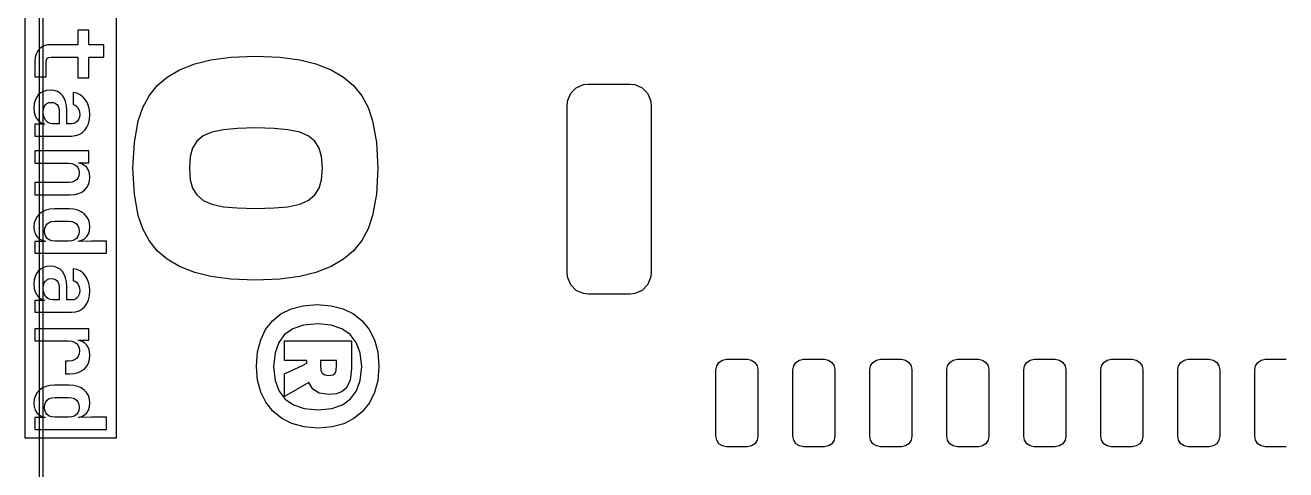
# Model space of a CAD drawing. Extents: x 76 to 193, y -170 to -23.
# Drawn here: x 134.9 to 152.91, y -95.02 to -88.66 of the extents above; entities that cross this region are included whole.
import ezdxf

# ---------------------------------------------------------------- set-up
doc = ezdxf.new("R2010")
doc.units = 0
doc.layers.add('BLACK', color=7, linetype='CONTINUOUS')

msp = doc.modelspace()

# ---------------------------------------------------------------- linework, layer by layer
at = {"layer": 'BLACK', "linetype": 'Continuous'}
for p, q in [((135.0995, -96.84057), (135.0995, -55.19057)), ((135.1495, -55.16557), (135.1495, -96.86557)), ((134.895517, -94.565847), (134.895517, -76.024927)), ((136.194784, -76.024927), (136.194784, -94.565847)), ((135.803987, -88.733991), (135.6459, -88.733991)), ((135.6459, -88.733991), (135.6459, -88.942452)), ((135.803987, -88.942452), (135.803987, -88.733991)), ((135.128601, -88.978163), (135.096049, -89.004673)), ((135.166853, -88.958862), (135.128601, -88.978163)), ((135.211924, -88.946742), (135.166853, -88.958862)), ((135.265309, -88.942452), (135.211924, -88.946742)), ((135.6459, -88.942452), (135.265309, -88.942452)), ((136.020813, -88.942452), (135.803987, -88.942452)), ((136.020813, -89.118734), (136.020813, -88.942452)), ((135.038782, -89.122528), (135.0345, -89.177475)), ((135.050837, -89.076397), (135.038782, -89.122528)), ((135.069947, -89.03751), (135.050837, -89.076397)), ((135.096049, -89.004673), (135.069947, -89.03751)), ((135.192586, -89.190114), (135.197516, -89.157783)), ((135.197516, -89.157783), (135.210655, -89.136689)), ((135.210655, -89.136689), (135.232131, -89.123656)), ((135.232131, -89.123656), (135.265309, -89.118734)), ((135.265309, -89.118734), (135.6459, -89.118734)), ((135.6459, -89.118734), (135.6459, -89.413902)), ((135.803987, -89.413902), (135.803987, -89.118734)), ((135.803987, -89.118734), (136.020813, -89.118734)), ((137.319772, -89.21447), (137.549756, -89.15799)), ((137.549756, -89.15799), (137.835028, -89.120612)), ((137.835028, -89.120612), (138.185521, -89.106972)), ((138.185521, -89.106972), (138.536071, -89.120647)), ((138.536071, -89.120647), (138.820315, -89.158055)), ((138.820315, -89.158055), (139.048492, -89.21447)), ((135.0345, -89.177475), (135.0345, -89.399919)), ((135.192586, -89.399919), (135.192586, -89.190114)), ((136.923656, -89.40571), (137.100566, -89.301011)), ((137.100566, -89.301011), (137.319772, -89.21447)), ((139.048492, -89.21447), (139.26606, -89.300792)), ((139.26606, -89.300792), (139.443042, -89.405461)), ((135.0345, -89.399919), (135.192586, -89.399919)), ((135.6459, -89.413902), (135.803987, -89.413902)), ((136.782712, -89.527558), (136.923656, -89.40571)), ((139.443042, -89.405461), (139.585338, -89.527558)), ((142.769959, -89.558071), (142.870815, -89.513539)), ((142.769959, -89.558071), (142.870815, -89.513539)), ((142.870815, -89.513539), (142.9395, -89.50557)), ((142.870815, -89.513539), (142.9395, -89.50557)), ((142.9395, -89.50557), (143.5395, -89.50557)), ((142.9395, -89.50557), (143.5395, -89.50557)), ((143.5395, -89.50557), (143.608185, -89.513539)), ((143.5395, -89.50557), (143.608185, -89.513539)), ((143.608185, -89.513539), (143.709041, -89.558071)), ((143.608185, -89.513539), (143.709041, -89.558071)), ((135.056451, -89.695738), (135.037102, -89.73804)), ((135.082737, -89.659915), (135.056451, -89.695738)), ((135.116039, -89.630418), (135.082737, -89.659915)), ((135.154696, -89.609218), (135.116039, -89.630418)), ((135.199765, -89.596041), (135.154696, -89.609218)), ((135.25273, -89.591405), (135.199765, -89.596041)), ((135.308235, -89.596571), (135.25273, -89.591405)), ((135.3548, -89.6112), (135.308235, -89.596571)), ((135.394193, -89.634728), (135.3548, -89.6112)), ((135.427608, -89.667609), (135.394193, -89.634728)), ((135.453185, -89.706908), (135.427608, -89.667609)), ((135.632663, -89.637469), (135.580138, -89.626393)), ((135.580138, -89.626393), (135.580138, -89.797058)), ((135.678374, -89.657327), (135.632663, -89.637469)), ((135.718446, -89.686), (135.678374, -89.657327)), ((135.753612, -89.724273), (135.718446, -89.686)), ((136.575921, -89.840189), (136.666529, -89.673216)), ((136.666529, -89.673216), (136.782712, -89.527558)), ((139.585338, -89.527558), (139.703174, -89.6734)), ((139.703174, -89.6734), (139.79467, -89.840376)), ((142.647469, -89.736885), (142.692001, -89.636029)), ((142.647469, -89.736885), (142.692001, -89.636029)), ((142.692001, -89.636029), (142.769959, -89.558071)), ((142.692001, -89.636029), (142.769959, -89.558071)), ((143.709041, -89.558071), (143.786999, -89.636029)), ((143.709041, -89.558071), (143.786999, -89.636029)), ((143.786999, -89.636029), (143.831531, -89.736885)), ((143.786999, -89.636029), (143.831531, -89.736885)), ((135.024864, -89.788073), (135.020517, -89.847433)), ((135.020517, -89.847433), (135.025095, -89.904769)), ((135.037102, -89.73804), (135.024864, -89.788073)), ((135.152041, -89.904769), (135.155918, -89.862942)), ((135.155918, -89.862942), (135.166636, -89.829747)), ((135.166636, -89.829747), (135.183488, -89.803347)), ((135.183488, -89.803347), (135.206715, -89.782968)), ((135.206715, -89.782968), (135.234885, -89.770627)), ((135.234885, -89.770627), (135.269522, -89.766283)), ((135.269522, -89.766283), (135.301729, -89.770058)), ((135.301729, -89.770058), (135.328355, -89.780803)), ((135.328355, -89.780803), (135.350672, -89.798462)), ((135.350672, -89.798462), (135.367423, -89.821594)), ((135.367423, -89.821594), (135.377776, -89.849595)), ((135.377776, -89.849595), (135.381446, -89.883825)), ((135.472389, -89.754436), (135.453185, -89.706908)), ((135.484728, -89.811815), (135.472389, -89.754436)), ((135.489158, -89.881016), (135.484728, -89.811815)), ((135.580138, -89.797058), (135.607038, -89.805161)), ((135.607038, -89.805161), (135.629607, -89.819853)), ((135.629607, -89.819853), (135.648648, -89.841815)), ((135.648648, -89.841815), (135.667182, -89.883089)), ((135.780919, -89.768231), (135.753612, -89.724273)), ((135.80097, -89.818494), (135.780919, -89.768231)), ((135.813549, -89.876159), (135.80097, -89.818494)), ((135.817969, -89.942565), (135.813549, -89.876159)), ((136.510656, -90.031706), (136.575921, -89.840189)), ((139.79467, -89.840376), (139.860172, -90.031706)), ((142.6395, -89.80557), (142.647469, -89.736885)), ((142.6395, -89.80557), (142.647469, -89.736885)), ((142.6395, -92.20557), (142.6395, -89.80557)), ((142.6395, -92.20557), (142.6395, -89.80557)), ((143.831531, -89.736885), (143.8395, -89.80557)), ((143.831531, -89.736885), (143.8395, -89.80557)), ((143.8395, -89.80557), (143.8395, -92.20557)), ((143.8395, -89.80557), (143.8395, -92.20557)), ((135.025095, -89.904769), (135.025342, -89.907862)), ((135.025342, -89.907862), (135.038904, -89.958321)), ((135.038904, -89.958321), (135.060389, -90.000634)), ((135.060389, -90.000634), (135.090573, -90.036386)), ((135.090573, -90.036386), (135.126343, -90.06098)), ((135.156578, -89.952926), (135.152041, -89.904769)), ((135.169345, -89.992701), (135.156578, -89.952926)), ((135.189777, -90.025791), (135.169345, -89.992701)), ((135.217693, -90.052006), (135.189777, -90.025791)), ((135.249849, -90.067399), (135.217693, -90.052006)), ((135.381446, -89.883825), (135.381446, -90.072686)), ((135.489158, -90.072686), (135.489158, -89.881016)), ((135.619184, -90.056193), (135.590589, -90.068366)), ((135.642359, -90.036294), (135.619184, -90.056193)), ((135.659276, -90.010328), (135.642359, -90.036294)), ((135.669997, -89.977806), (135.659276, -90.010328)), ((135.667182, -89.883089), (135.673866, -89.936948)), ((135.673866, -89.936948), (135.669997, -89.977806)), ((135.799132, -90.071747), (135.813038, -90.012485)), ((135.813038, -90.012485), (135.817969, -89.942565)), ((136.454752, -90.341226), (136.510656, -90.031706)), ((139.860172, -90.031706), (139.916234, -90.341235)), ((135.168833, -90.078242), (135.0345, -90.078242)), ((135.0345, -90.078242), (135.0345, -90.247564)), ((135.126343, -90.06098), (135.168833, -90.075494)), ((135.168833, -90.075494), (135.168833, -90.078242)), ((135.287718, -90.072686), (135.249849, -90.067399)), ((135.381446, -90.072686), (135.287718, -90.072686)), ((135.55492, -90.072686), (135.489158, -90.072686)), ((135.590589, -90.068366), (135.55492, -90.072686)), ((135.615109, -90.24207), (135.665531, -90.226366)), ((135.665531, -90.226366), (135.70923, -90.200874)), ((135.70923, -90.200874), (135.747322, -90.165009)), ((135.747322, -90.165009), (135.777143, -90.122118)), ((135.777143, -90.122118), (135.799132, -90.071747)), ((137.560529, -90.193574), (137.439664, -90.245205)), ((137.730527, -90.157155), (137.560529, -90.193574)), ((137.922912, -90.139527), (137.730527, -90.157155)), ((138.185093, -90.132792), (137.922912, -90.139527)), ((138.451701, -90.139531), (138.185093, -90.132792)), ((138.646926, -90.157155), (138.451701, -90.139531)), ((138.819154, -90.193669), (138.646926, -90.157155)), ((138.94014, -90.245205), (138.819154, -90.193669)), ((135.0345, -90.247564), (135.556324, -90.247564)), ((135.556324, -90.247564), (135.615109, -90.24207)), ((136.434916, -90.7049), (136.454752, -90.341226)), ((137.285791, -90.418953), (137.25395, -90.538061)), ((137.345606, -90.32124), (137.285791, -90.418953)), ((137.439664, -90.245205), (137.345606, -90.32124)), ((139.03472, -90.321155), (138.94014, -90.245205)), ((139.096363, -90.418953), (139.03472, -90.321155)), ((139.130089, -90.538231), (139.096363, -90.418953)), ((139.916234, -90.341235), (139.936254, -90.707251)), ((135.803987, -90.459994), (135.0345, -90.459994)), ((135.0345, -90.459994), (135.0345, -90.634872)), ((135.803987, -90.630658), (135.803987, -90.459994)), ((137.25395, -90.538061), (137.241766, -90.7049)), ((139.142953, -90.7049), (139.130089, -90.538231)), ((135.0345, -90.634872), (135.51578, -90.634872)), ((135.51578, -90.634872), (135.562888, -90.639479)), ((135.562888, -90.639479), (135.599377, -90.652123)), ((135.599377, -90.652123), (135.627643, -90.671936)), ((135.627643, -90.671936), (135.648932, -90.698996)), ((135.648932, -90.698996), (135.662129, -90.732627)), ((135.657075, -90.633467), (135.657075, -90.630658)), ((135.657075, -90.630658), (135.803987, -90.630658)), ((135.704845, -90.646827), (135.657075, -90.633467)), ((135.662129, -90.732627), (135.666844, -90.774762)), ((135.666844, -90.774762), (135.662337, -90.815153)), ((135.743717, -90.668708), (135.704845, -90.646827)), ((135.775288, -90.69923), (135.743717, -90.668708)), ((135.798351, -90.736812), (135.775288, -90.69923)), ((135.812814, -90.782304), (135.798351, -90.736812)), ((136.434788, -90.707251), (136.434916, -90.7049)), ((136.454869, -91.077311), (136.434788, -90.707251)), ((137.241766, -90.7049), (137.253956, -90.871713)), ((139.130083, -90.871543), (139.142953, -90.7049)), ((139.936254, -90.707251), (139.916117, -91.077302)), ((135.521337, -90.911904), (135.0345, -90.911904)), ((135.0345, -90.911904), (135.0345, -91.086782)), ((135.566545, -90.907317), (135.521337, -90.911904)), ((135.601688, -90.894689), (135.566545, -90.907317)), ((135.629048, -90.874779), (135.601688, -90.894689)), ((135.64964, -90.847924), (135.629048, -90.874779)), ((135.662337, -90.815153), (135.64964, -90.847924)), ((135.77516, -90.982522), (135.798525, -90.940968)), ((135.798525, -90.940968), (135.812933, -90.893191)), ((135.817969, -90.837715), (135.812814, -90.782304)), ((135.812933, -90.893191), (135.817969, -90.837715)), ((137.253956, -90.871713), (137.285791, -90.990634)), ((139.096363, -90.990634), (139.130083, -90.871543)), ((135.0345, -91.086782), (135.539533, -91.086782)), ((135.539533, -91.086782), (135.602929, -91.082084)), ((135.602929, -91.082084), (135.656857, -91.068799)), ((135.656857, -91.068799), (135.702922, -91.04769)), ((135.702922, -91.04769), (135.742376, -91.018882)), ((135.742376, -91.018882), (135.77516, -90.982522)), ((136.510656, -91.384934), (136.454869, -91.077311)), ((137.285791, -90.990634), (137.345517, -91.088823)), ((137.345517, -91.088823), (137.439664, -91.166733)), ((138.94014, -91.166733), (139.034811, -91.088909)), ((139.034811, -91.088909), (139.096363, -90.990634)), ((139.916117, -91.077302), (139.860172, -91.384934)), ((135.189268, -91.308079), (135.140736, -91.32983)), ((135.246526, -91.294325), (135.189268, -91.308079)), ((135.31428, -91.289442), (135.246526, -91.294325)), ((135.522741, -91.289442), (135.31428, -91.289442)), ((135.59051, -91.294316), (135.522741, -91.289442)), ((135.647914, -91.308058), (135.59051, -91.294316)), ((135.696693, -91.329809), (135.647914, -91.308058)), ((137.439664, -91.166733), (137.560746, -91.220246)), ((137.560746, -91.220246), (137.730527, -91.257134)), ((137.730527, -91.257134), (137.922909, -91.274916)), ((137.922909, -91.274916), (138.185093, -91.28171)), ((138.185093, -91.28171), (138.451704, -91.274912)), ((138.451704, -91.274912), (138.646926, -91.257134)), ((138.646926, -91.257134), (138.818936, -91.220149)), ((138.818936, -91.220149), (138.94014, -91.166733)), ((135.025756, -91.48872), (135.020517, -91.54547)), ((135.040768, -91.439709), (135.025756, -91.48872)), ((135.065177, -91.396933), (135.040768, -91.439709)), ((135.099529, -91.359357), (135.065177, -91.396933)), ((135.140736, -91.32983), (135.099529, -91.359357)), ((135.210721, -91.502056), (135.239078, -91.481857)), ((135.239078, -91.481857), (135.275611, -91.468999)), ((135.275611, -91.468999), (135.322706, -91.46432)), ((135.322706, -91.46432), (135.51578, -91.46432)), ((135.51578, -91.46432), (135.562833, -91.469)), ((135.562833, -91.469), (135.599324, -91.481856)), ((135.599324, -91.481856), (135.627643, -91.502056)), ((135.738224, -91.359357), (135.696693, -91.329809)), ((135.772928, -91.396979), (135.738224, -91.359357)), ((135.797558, -91.439771), (135.772928, -91.396979)), ((135.812691, -91.488766), (135.797558, -91.439771)), ((135.817969, -91.54547), (135.812691, -91.488766)), ((136.575823, -91.574906), (136.510656, -91.384934)), ((139.860172, -91.384934), (139.794769, -91.574721)), ((135.020517, -91.54547), (135.025579, -91.600941)), ((135.025579, -91.600941), (135.027469, -91.607019)), ((135.027469, -91.607019), (135.039798, -91.646679)), ((135.039798, -91.646679), (135.062465, -91.684627)), ((135.171581, -91.607019), (135.17631, -91.563875)), ((135.176401, -91.650088), (135.171581, -91.607019)), ((135.17631, -91.563875), (135.189511, -91.529552)), ((135.189842, -91.684142), (135.176401, -91.650088)), ((135.189511, -91.529552), (135.210721, -91.502056)), ((135.627643, -91.502056), (135.648889, -91.529557)), ((135.662024, -91.650088), (135.648583, -91.684142)), ((135.648889, -91.529557), (135.662109, -91.56388)), ((135.666844, -91.607019), (135.662024, -91.650088)), ((135.662109, -91.56388), (135.666844, -91.607019)), ((135.775288, -91.683956), (135.798351, -91.646373)), ((135.798351, -91.646373), (135.812814, -91.600882)), ((135.812814, -91.600882), (135.817969, -91.54547)), ((136.666403, -91.741139), (136.575823, -91.574906)), ((139.794769, -91.574721), (139.703302, -91.740955)), ((135.181412, -91.752527), (135.0345, -91.752527)), ((135.0345, -91.752527), (135.0345, -91.923192)), ((135.062465, -91.684627), (135.093759, -91.715382)), ((135.093759, -91.715382), (135.132804, -91.737049)), ((135.132804, -91.737049), (135.181412, -91.749718)), ((135.181412, -91.749718), (135.181412, -91.752527)), ((135.211453, -91.71125), (135.189842, -91.684142)), ((135.240143, -91.731147), (135.211453, -91.71125)), ((135.276503, -91.743753), (135.240143, -91.731147)), ((135.322706, -91.748314), (135.276503, -91.743753)), ((135.51578, -91.748314), (135.322706, -91.748314)), ((135.561942, -91.743754), (135.51578, -91.748314)), ((135.598284, -91.73115), (135.561942, -91.743754)), ((135.626972, -91.71125), (135.598284, -91.73115)), ((135.648583, -91.684142), (135.626972, -91.71125)), ((135.657075, -91.749718), (135.70484, -91.736388)), ((135.840318, -91.748314), (135.657075, -91.753931)), ((135.657075, -91.753931), (135.657075, -91.749718)), ((135.70484, -91.736388), (135.743712, -91.714508)), ((135.743712, -91.714508), (135.775288, -91.683956)), ((136.055801, -91.748314), (135.840318, -91.748314)), ((136.055801, -91.923192), (136.055801, -91.748314)), ((136.782712, -91.886731), (136.666403, -91.741139)), ((139.703302, -91.740955), (139.585338, -91.886731)), ((135.0345, -91.923192), (136.055801, -91.923192)), ((136.923678, -92.008688), (136.782712, -91.886731)), ((137.100589, -92.113386), (136.923678, -92.008688)), ((139.44302, -92.008937), (139.266038, -92.113605)), ((139.585338, -91.886731), (139.44302, -92.008937)), ((135.056451, -92.213393), (135.037102, -92.255695)), ((135.082737, -92.177571), (135.056451, -92.213393)), ((135.116039, -92.148073), (135.082737, -92.177571)), ((135.154696, -92.126874), (135.116039, -92.148073)), ((135.199765, -92.113697), (135.154696, -92.126874)), ((135.25273, -92.10906), (135.199765, -92.113697)), ((135.308235, -92.114227), (135.25273, -92.10906)), ((135.3548, -92.128855), (135.308235, -92.114227)), ((135.394193, -92.152384), (135.3548, -92.128855)), ((135.427608, -92.185264), (135.394193, -92.152384)), ((135.453185, -92.224563), (135.427608, -92.185264)), ((135.632663, -92.155124), (135.580138, -92.144048)), ((135.580138, -92.144048), (135.580138, -92.314713)), ((135.678374, -92.174982), (135.632663, -92.155124)), ((135.718446, -92.203655), (135.678374, -92.174982)), ((135.753612, -92.241929), (135.718446, -92.203655)), ((137.319772, -92.199819), (137.100589, -92.113386)), ((137.549765, -92.256413), (137.319772, -92.199819)), ((139.048492, -92.199819), (138.820305, -92.256348)), ((139.266038, -92.113605), (139.048492, -92.199819)), ((142.647469, -92.274255), (142.6395, -92.20557)), ((142.647469, -92.274255), (142.6395, -92.20557)), ((143.8395, -92.20557), (143.831531, -92.274255)), ((143.8395, -92.20557), (143.831531, -92.274255)), ((135.024864, -92.305728), (135.020517, -92.365088)), ((135.020517, -92.365088), (135.025095, -92.422424)), ((135.037102, -92.255695), (135.024864, -92.305728)), ((135.152041, -92.422424), (135.155918, -92.380597)), ((135.155918, -92.380597), (135.166636, -92.347403)), ((135.166636, -92.347403), (135.183488, -92.321002)), ((135.183488, -92.321002), (135.206715, -92.300624)), ((135.206715, -92.300624), (135.234885, -92.288282)), ((135.234885, -92.288282), (135.269522, -92.283938)), ((135.269522, -92.283938), (135.301729, -92.287713)), ((135.301729, -92.287713), (135.328355, -92.298458)), ((135.328355, -92.298458), (135.350672, -92.316117)), ((135.350672, -92.316117), (135.367423, -92.339249)), ((135.367423, -92.339249), (135.377776, -92.36725)), ((135.377776, -92.36725), (135.381446, -92.40148)), ((135.472389, -92.272091), (135.453185, -92.224563)), ((135.484728, -92.329471), (135.472389, -92.272091)), ((135.489158, -92.398671), (135.484728, -92.329471)), ((135.489158, -92.590341), (135.489158, -92.398671)), ((135.580138, -92.314713), (135.607038, -92.322816)), ((135.607038, -92.322816), (135.629607, -92.337509)), ((135.629607, -92.337509), (135.648648, -92.35947)), ((135.648648, -92.35947), (135.667182, -92.400745)), ((135.667182, -92.400745), (135.673866, -92.454603)), ((135.780919, -92.285886), (135.753612, -92.241929)), ((135.80097, -92.336149), (135.780919, -92.285886)), ((135.813549, -92.393815), (135.80097, -92.336149)), ((135.817969, -92.460221), (135.813549, -92.393815)), ((137.835037, -92.293864), (137.549765, -92.256413)), ((138.185521, -92.30753), (137.835037, -92.293864)), ((138.536062, -92.293829), (138.185521, -92.30753)), ((138.820305, -92.256348), (138.536062, -92.293829)), ((142.692001, -92.375111), (142.647469, -92.274255)), ((142.692001, -92.375111), (142.647469, -92.274255)), ((142.769959, -92.453069), (142.692001, -92.375111)), ((142.769959, -92.453069), (142.692001, -92.375111)), ((143.786999, -92.375111), (143.709041, -92.453069)), ((143.786999, -92.375111), (143.709041, -92.453069)), ((143.831531, -92.274255), (143.786999, -92.375111)), ((143.831531, -92.274255), (143.786999, -92.375111)), ((135.025095, -92.422424), (135.025342, -92.425517)), ((135.025342, -92.425517), (135.038904, -92.475976)), ((135.038904, -92.475976), (135.060389, -92.518289)), ((135.060389, -92.518289), (135.090573, -92.554041)), ((135.090573, -92.554041), (135.126343, -92.578635)), ((135.126343, -92.578635), (135.168833, -92.59315)), ((135.156578, -92.470581), (135.152041, -92.422424)), ((135.169345, -92.510356), (135.156578, -92.470581)), ((135.189777, -92.543446), (135.169345, -92.510356)), ((135.217693, -92.569661), (135.189777, -92.543446)), ((135.249849, -92.585054), (135.217693, -92.569661)), ((135.381446, -92.40148), (135.381446, -92.590341)), ((135.619184, -92.573848), (135.590589, -92.586021)), ((135.642359, -92.553949), (135.619184, -92.573848)), ((135.659276, -92.527983), (135.642359, -92.553949)), ((135.669997, -92.495461), (135.659276, -92.527983)), ((135.673866, -92.454603), (135.669997, -92.495461)), ((135.799132, -92.589402), (135.813038, -92.530141)), ((135.813038, -92.530141), (135.817969, -92.460221)), ((142.870815, -92.497601), (142.769959, -92.453069)), ((142.870815, -92.497601), (142.769959, -92.453069)), ((142.9395, -92.50557), (142.870815, -92.497601)), ((142.9395, -92.50557), (142.870815, -92.497601)), ((143.5395, -92.50557), (142.9395, -92.50557)), ((143.5395, -92.50557), (142.9395, -92.50557)), ((143.608185, -92.497601), (143.5395, -92.50557)), ((143.608185, -92.497601), (143.5395, -92.50557)), ((143.709041, -92.453069), (143.608185, -92.497601)), ((143.709041, -92.453069), (143.608185, -92.497601)), ((135.168833, -92.595897), (135.0345, -92.595897)), ((135.0345, -92.595897), (135.0345, -92.765219)), ((135.168833, -92.59315), (135.168833, -92.595897)), ((135.287718, -92.590341), (135.249849, -92.585054)), ((135.381446, -92.590341), (135.287718, -92.590341)), ((135.55492, -92.590341), (135.489158, -92.590341)), ((135.590589, -92.586021), (135.55492, -92.590341)), ((135.556324, -92.765219), (135.615109, -92.759725)), ((135.615109, -92.759725), (135.665531, -92.744022)), ((135.665531, -92.744022), (135.70923, -92.71853)), ((135.70923, -92.71853), (135.747322, -92.682665)), ((135.747322, -92.682665), (135.777143, -92.639773)), ((135.777143, -92.639773), (135.799132, -92.589402)), ((138.549617, -92.79054), (138.693314, -92.718129)), ((138.693314, -92.718129), (138.863832, -92.672508)), ((138.863832, -92.672508), (139.067085, -92.656309)), ((139.067085, -92.656309), (139.267575, -92.672291)), ((139.267575, -92.672291), (139.43841, -92.717604)), ((139.43841, -92.717604), (139.58483, -92.790016)), ((135.0345, -92.765219), (135.556324, -92.765219)), ((138.331144, -93.012742), (138.428298, -92.889683)), ((138.428298, -92.889683), (138.549617, -92.79054)), ((139.07948, -92.929861), (138.872491, -92.949564)), ((139.268833, -92.948785), (139.07948, -92.929861)), ((139.58483, -92.790016), (139.710787, -92.889683)), ((139.710787, -92.889683), (139.81242, -93.013351)), ((135.803987, -93.001463), (135.0345, -93.001463)), ((135.0345, -93.001463), (135.0345, -93.176341)), ((135.803987, -93.16651), (135.803987, -93.001463)), ((138.260006, -93.15832), (138.331144, -93.012742)), ((138.602155, -93.084805), (138.518723, -93.196802)), ((138.717484, -93.002789), (138.602155, -93.084805)), ((138.872491, -92.949564), (138.717484, -93.002789)), ((139.418749, -93.001246), (139.268833, -92.948785)), ((139.537893, -93.084375), (139.418749, -93.001246)), ((139.626667, -93.197876), (139.537893, -93.084375)), ((139.81242, -93.013351), (139.886612, -93.159829)), ((135.0345, -93.176341), (135.51578, -93.176341)), ((135.51578, -93.176341), (135.56381, -93.181017)), ((135.56381, -93.181017), (135.601247, -93.193881)), ((135.601247, -93.193881), (135.630452, -93.214076)), ((135.630452, -93.214076), (135.652522, -93.241686)), ((135.652522, -93.241686), (135.66618, -93.276011)), ((135.657075, -93.167914), (135.657075, -93.16651)), ((135.657075, -93.16651), (135.803987, -93.16651)), ((135.707686, -93.184541), (135.657075, -93.167914)), ((135.66618, -93.276011), (135.671057, -93.319039)), ((135.746986, -93.207969), (135.707686, -93.184541)), ((135.777032, -93.237998), (135.746986, -93.207969)), ((135.798979, -93.27537), (135.777032, -93.237998)), ((135.81294, -93.321676), (135.798979, -93.27537)), ((138.215132, -93.330855), (138.260006, -93.15832)), ((138.518723, -93.196802), (138.465119, -93.345651)), ((138.601405, -93.456021), (138.601405, -93.176058)), ((138.601405, -93.176058), (139.557555, -93.176058)), ((139.557555, -93.176058), (139.557555, -93.568862)), ((139.683106, -93.347007), (139.626667, -93.197876)), ((139.886612, -93.159829), (139.933341, -93.333652)), ((135.51578, -93.463143), (135.472366, -93.463143)), ((135.472366, -93.463143), (135.472366, -93.646386)), ((135.563751, -93.458388), (135.51578, -93.463143)), ((135.601189, -93.445292), (135.563751, -93.458388)), ((135.630452, -93.424675), (135.601189, -93.445292)), ((135.652546, -93.396657), (135.630452, -93.424675)), ((135.666196, -93.362086), (135.652546, -93.396657)), ((135.671057, -93.319039), (135.666196, -93.362086)), ((135.797849, -93.492575), (135.812723, -93.440558)), ((135.812723, -93.440558), (135.817969, -93.379184)), ((135.817969, -93.379184), (135.81294, -93.321676)), ((138.199198, -93.536164), (138.215132, -93.330855)), ((138.465119, -93.345651), (138.445395, -93.542789)), ((138.918555, -93.456021), (138.601405, -93.456021)), ((138.918555, -93.495344), (138.918555, -93.456021)), ((139.342774, -93.456021), (139.113674, -93.456021)), ((139.113674, -93.456021), (139.113674, -93.519921)), ((139.342774, -93.519921), (139.342774, -93.456021)), ((139.703734, -93.542789), (139.683106, -93.347007)), ((139.933341, -93.333652), (139.949931, -93.540865)), ((144.775938, -93.530367), (144.808454, -93.481704)), ((144.775938, -93.530367), (144.808454, -93.481704)), ((144.808454, -93.481704), (144.857117, -93.449188)), ((144.808454, -93.481704), (144.857117, -93.449188)), ((144.857117, -93.449188), (144.91452, -93.43777)), ((144.857117, -93.449188), (144.91452, -93.43777)), ((144.91452, -93.43777), (145.21452, -93.43777)), ((144.91452, -93.43777), (145.21452, -93.43777)), ((145.21452, -93.43777), (145.271923, -93.449188)), ((145.21452, -93.43777), (145.271923, -93.449188)), ((145.271923, -93.449188), (145.320586, -93.481704)), ((145.271923, -93.449188), (145.320586, -93.481704)), ((145.320586, -93.481704), (145.353102, -93.530367)), ((145.320586, -93.481704), (145.353102, -93.530367)), ((145.875928, -93.530367), (145.908444, -93.481704)), ((145.875928, -93.530367), (145.908444, -93.481704)), ((145.908444, -93.481704), (145.957107, -93.449188)), ((145.908444, -93.481704), (145.957107, -93.449188)), ((145.957107, -93.449188), (146.01451, -93.43777)), ((145.957107, -93.449188), (146.01451, -93.43777)), ((146.01451, -93.43777), (146.31451, -93.43777)), ((146.01451, -93.43777), (146.31451, -93.43777)), ((146.31451, -93.43777), (146.371913, -93.449188)), ((146.31451, -93.43777), (146.371913, -93.449188)), ((146.371913, -93.449188), (146.420576, -93.481704)), ((146.371913, -93.449188), (146.420576, -93.481704)), ((146.420576, -93.481704), (146.453092, -93.530367)), ((146.420576, -93.481704), (146.453092, -93.530367)), ((146.975928, -93.530367), (147.008444, -93.481704)), ((146.975928, -93.530367), (147.008444, -93.481704)), ((147.008444, -93.481704), (147.057107, -93.449188)), ((147.008444, -93.481704), (147.057107, -93.449188)), ((147.057107, -93.449188), (147.11451, -93.43777)), ((147.057107, -93.449188), (147.11451, -93.43777)), ((147.11451, -93.43777), (147.41451, -93.43777)), ((147.11451, -93.43777), (147.41451, -93.43777)), ((147.41451, -93.43777), (147.471913, -93.449188)), ((147.41451, -93.43777), (147.471913, -93.449188)), ((147.471913, -93.449188), (147.520576, -93.481704)), ((147.471913, -93.449188), (147.520576, -93.481704)), ((147.520576, -93.481704), (147.553092, -93.530367)), ((147.520576, -93.481704), (147.553092, -93.530367)), ((148.075928, -93.530367), (148.108444, -93.481704)), ((148.075928, -93.530367), (148.108444, -93.481704)), ((148.108444, -93.481704), (148.157107, -93.449188)), ((148.108444, -93.481704), (148.157107, -93.449188)), ((148.157107, -93.449188), (148.21451, -93.43777)), ((148.157107, -93.449188), (148.21451, -93.43777)), ((148.21451, -93.43777), (148.51451, -93.43777)), ((148.21451, -93.43777), (148.51451, -93.43777)), ((148.51451, -93.43777), (148.571913, -93.449188)), ((148.51451, -93.43777), (148.571913, -93.449188)), ((148.571913, -93.449188), (148.620576, -93.481704)), ((148.571913, -93.449188), (148.620576, -93.481704)), ((148.620576, -93.481704), (148.653092, -93.530367)), ((148.620576, -93.481704), (148.653092, -93.530367)), ((149.175928, -93.530367), (149.208444, -93.481704)), ((149.175928, -93.530367), (149.208444, -93.481704)), ((149.208444, -93.481704), (149.257107, -93.449188)), ((149.208444, -93.481704), (149.257107, -93.449188)), ((149.257107, -93.449188), (149.31451, -93.43777)), ((149.257107, -93.449188), (149.31451, -93.43777)), ((149.31451, -93.43777), (149.61451, -93.43777)), ((149.31451, -93.43777), (149.61451, -93.43777)), ((149.61451, -93.43777), (149.671913, -93.449188)), ((149.61451, -93.43777), (149.671913, -93.449188)), ((149.671913, -93.449188), (149.720576, -93.481704)), ((149.671913, -93.449188), (149.720576, -93.481704)), ((149.720576, -93.481704), (149.753092, -93.530367)), ((149.720576, -93.481704), (149.753092, -93.530367)), ((150.275928, -93.530367), (150.308444, -93.481704)), ((150.275928, -93.530367), (150.308444, -93.481704)), ((150.308444, -93.481704), (150.357107, -93.449188)), ((150.308444, -93.481704), (150.357107, -93.449188)), ((150.357107, -93.449188), (150.41451, -93.43777)), ((150.357107, -93.449188), (150.41451, -93.43777)), ((150.41451, -93.43777), (150.71451, -93.43777)), ((150.41451, -93.43777), (150.71451, -93.43777)), ((150.71451, -93.43777), (150.771913, -93.449188)), ((150.71451, -93.43777), (150.771913, -93.449188)), ((150.771913, -93.449188), (150.820576, -93.481704)), ((150.771913, -93.449188), (150.820576, -93.481704)), ((150.820576, -93.481704), (150.853092, -93.530367)), ((150.820576, -93.481704), (150.853092, -93.530367)), ((151.375918, -93.530367), (151.408434, -93.481704)), ((151.375918, -93.530367), (151.408434, -93.481704)), ((151.408434, -93.481704), (151.457097, -93.449188)), ((151.408434, -93.481704), (151.457097, -93.449188)), ((151.457097, -93.449188), (151.5145, -93.43777)), ((151.457097, -93.449188), (151.5145, -93.43777)), ((151.5145, -93.43777), (151.8145, -93.43777)), ((151.5145, -93.43777), (151.8145, -93.43777)), ((151.8145, -93.43777), (151.871903, -93.449188)), ((151.8145, -93.43777), (151.871903, -93.449188)), ((151.871903, -93.449188), (151.920566, -93.481704)), ((151.871903, -93.449188), (151.920566, -93.481704)), ((151.920566, -93.481704), (151.953082, -93.530367)), ((151.920566, -93.481704), (151.953082, -93.530367)), ((152.475918, -93.530367), (152.508434, -93.481704)), ((152.475918, -93.530367), (152.508434, -93.481704)), ((152.508434, -93.481704), (152.557097, -93.449188)), ((152.508434, -93.481704), (152.557097, -93.449188)), ((152.557097, -93.449188), (152.6145, -93.43777)), ((152.557097, -93.449188), (152.6145, -93.43777)), ((152.6145, -93.43777), (152.9145, -93.43777)), ((152.6145, -93.43777), (152.9145, -93.43777)), ((135.472366, -93.646386), (135.528359, -93.646386)), ((135.528359, -93.646386), (135.596075, -93.641384)), ((135.596075, -93.641384), (135.652892, -93.627326)), ((135.652892, -93.627326), (135.700699, -93.605133)), ((135.700699, -93.605133), (135.740972, -93.575006)), ((135.740972, -93.575006), (135.774007, -93.536972)), ((135.774007, -93.536972), (135.797849, -93.492575)), ((138.199733, -93.542789), (138.199198, -93.536164)), ((138.215295, -93.735384), (138.199733, -93.542789)), ((138.445395, -93.542789), (138.466153, -93.74221)), ((138.601405, -93.647508), (138.86733, -93.519921)), ((138.601405, -93.971923), (138.601405, -93.647508)), ((138.86733, -93.519921), (138.918555, -93.495344)), ((139.113674, -93.519921), (139.121666, -93.595687)), ((139.121666, -93.595687), (139.140388, -93.635112)), ((139.140388, -93.635112), (139.174523, -93.658058)), ((139.174523, -93.658058), (139.23549, -93.667169)), ((139.23549, -93.667169), (139.295257, -93.657748)), ((139.295257, -93.657748), (139.323326, -93.635112)), ((139.323326, -93.635112), (139.336817, -93.596401)), ((139.336817, -93.596401), (139.342774, -93.519921)), ((139.557555, -93.568862), (139.536379, -93.74003)), ((139.683917, -93.739527), (139.703734, -93.542789)), ((139.949931, -93.540865), (139.933807, -93.743106)), ((144.76452, -93.58777), (144.775938, -93.530367)), ((144.76452, -93.58777), (144.775938, -93.530367)), ((144.76452, -94.53777), (144.76452, -93.58777)), ((144.76452, -94.53777), (144.76452, -93.58777)), ((145.353102, -93.530367), (145.36452, -93.58777)), ((145.353102, -93.530367), (145.36452, -93.58777)), ((145.36452, -93.58777), (145.36452, -94.53777)), ((145.36452, -93.58777), (145.36452, -94.53777)), ((145.86451, -93.58777), (145.875928, -93.530367)), ((145.86451, -93.58777), (145.875928, -93.530367)), ((145.86451, -94.53777), (145.86451, -93.58777)), ((145.86451, -94.53777), (145.86451, -93.58777)), ((146.453092, -93.530367), (146.46451, -93.58777)), ((146.453092, -93.530367), (146.46451, -93.58777)), ((146.46451, -93.58777), (146.46451, -94.53777)), ((146.46451, -93.58777), (146.46451, -94.53777)), ((146.96451, -93.58777), (146.975928, -93.530367)), ((146.96451, -93.58777), (146.975928, -93.530367)), ((146.96451, -94.53777), (146.96451, -93.58777)), ((146.96451, -94.53777), (146.96451, -93.58777)), ((147.553092, -93.530367), (147.56451, -93.58777)), ((147.553092, -93.530367), (147.56451, -93.58777)), ((147.56451, -93.58777), (147.56451, -94.53777)), ((147.56451, -93.58777), (147.56451, -94.53777)), ((148.06451, -93.58777), (148.075928, -93.530367)), ((148.06451, -93.58777), (148.075928, -93.530367)), ((148.06451, -94.53777), (148.06451, -93.58777)), ((148.06451, -94.53777), (148.06451, -93.58777)), ((148.653092, -93.530367), (148.66451, -93.58777)), ((148.653092, -93.530367), (148.66451, -93.58777)), ((148.66451, -93.58777), (148.66451, -94.53777)), ((148.66451, -93.58777), (148.66451, -94.53777)), ((149.16451, -93.58777), (149.175928, -93.530367)), ((149.16451, -93.58777), (149.175928, -93.530367)), ((149.16451, -94.53777), (149.16451, -93.58777)), ((149.16451, -94.53777), (149.16451, -93.58777)), ((149.753092, -93.530367), (149.76451, -93.58777)), ((149.753092, -93.530367), (149.76451, -93.58777)), ((149.76451, -93.58777), (149.76451, -94.53777)), ((149.76451, -93.58777), (149.76451, -94.53777)), ((150.26451, -93.58777), (150.275928, -93.530367)), ((150.26451, -93.58777), (150.275928, -93.530367)), ((150.26451, -94.53777), (150.26451, -93.58777)), ((150.26451, -94.53777), (150.26451, -93.58777)), ((150.853092, -93.530367), (150.86451, -93.58777)), ((150.853092, -93.530367), (150.86451, -93.58777)), ((150.86451, -93.58777), (150.86451, -94.53777)), ((150.86451, -93.58777), (150.86451, -94.53777)), ((151.3645, -93.58777), (151.375918, -93.530367)), ((151.3645, -93.58777), (151.375918, -93.530367)), ((151.3645, -94.53777), (151.3645, -93.58777)), ((151.3645, -94.53777), (151.3645, -93.58777)), ((151.953082, -93.530367), (151.9645, -93.58777)), ((151.953082, -93.530367), (151.9645, -93.58777)), ((151.9645, -93.58777), (151.9645, -94.53777)), ((151.9645, -93.58777), (151.9645, -94.53777)), ((152.4645, -93.58777), (152.475918, -93.530367)), ((152.4645, -93.58777), (152.475918, -93.530367)), ((152.4645, -94.53777), (152.4645, -93.58777)), ((152.4645, -94.53777), (152.4645, -93.58777)), ((135.189268, -93.825734), (135.140736, -93.847485)), ((135.246526, -93.81198), (135.189268, -93.825734)), ((135.31428, -93.807098), (135.246526, -93.81198)), ((135.522741, -93.807098), (135.31428, -93.807098)), ((135.59051, -93.811971), (135.522741, -93.807098)), ((135.647914, -93.825713), (135.59051, -93.811971)), ((135.696693, -93.847464), (135.647914, -93.825713)), ((138.261039, -93.905893), (138.215295, -93.735384)), ((138.466153, -93.74221), (138.522708, -93.892845)), ((138.947833, -93.770179), (138.601405, -93.971923)), ((139.006171, -93.863798), (138.947833, -93.770179)), ((139.536379, -93.74003), (139.481901, -93.848611)), ((139.629799, -93.889637), (139.683917, -93.739527)), ((139.933807, -93.743106), (139.888208, -93.91439)), ((135.025756, -94.006375), (135.020517, -94.063125)), ((135.040768, -93.957364), (135.025756, -94.006375)), ((135.065177, -93.914589), (135.040768, -93.957364)), ((135.099529, -93.877012), (135.065177, -93.914589)), ((135.140736, -93.847485), (135.099529, -93.877012)), ((135.189511, -94.047207), (135.210721, -94.019711)), ((135.210721, -94.019711), (135.239078, -93.999512)), ((135.239078, -93.999512), (135.275611, -93.986655)), ((135.275611, -93.986655), (135.322706, -93.981976)), ((135.322706, -93.981976), (135.51578, -93.981976)), ((135.51578, -93.981976), (135.562833, -93.986655)), ((135.562833, -93.986655), (135.599324, -93.999512)), ((135.599324, -93.999512), (135.627643, -94.019711)), ((135.627643, -94.019711), (135.648889, -94.047212)), ((135.738224, -93.877012), (135.696693, -93.847464)), ((135.772928, -93.914634), (135.738224, -93.877012)), ((135.797558, -93.957427), (135.772928, -93.914634)), ((135.812691, -94.006421), (135.797558, -93.957427)), ((135.817969, -94.063125), (135.812691, -94.006421)), ((138.334352, -94.052782), (138.261039, -93.905893)), ((138.522708, -93.892845), (138.611236, -94.006331)), ((138.611236, -94.006331), (138.730694, -94.089064)), ((139.097898, -93.920797), (139.006171, -93.863798)), ((139.235704, -93.942004), (139.097898, -93.920797)), ((139.345313, -93.930117), (139.235704, -93.942004)), ((139.424814, -93.898187), (139.345313, -93.930117)), ((139.481901, -93.848611), (139.424814, -93.898187)), ((139.429987, -94.087567), (139.54516, -94.00398)), ((139.54516, -94.00398), (139.629799, -93.889637)), ((139.888208, -93.91439), (139.815531, -94.060231)), ((135.020517, -94.063125), (135.025579, -94.118596)), ((135.025579, -94.118596), (135.027469, -94.124675)), ((135.027469, -94.124675), (135.039798, -94.164334)), ((135.039798, -94.164334), (135.062465, -94.202283)), ((135.062465, -94.202283), (135.093759, -94.233037)), ((135.171581, -94.124675), (135.17631, -94.08153)), ((135.176401, -94.167743), (135.171581, -94.124675)), ((135.17631, -94.08153), (135.189511, -94.047207)), ((135.189842, -94.201798), (135.176401, -94.167743)), ((135.211453, -94.228905), (135.189842, -94.201798)), ((135.648583, -94.201798), (135.626972, -94.228905)), ((135.662024, -94.167743), (135.648583, -94.201798)), ((135.648889, -94.047212), (135.662109, -94.081535)), ((135.666844, -94.124675), (135.662024, -94.167743)), ((135.662109, -94.081535), (135.666844, -94.124675)), ((135.743712, -94.232163), (135.775288, -94.201611)), ((135.775288, -94.201611), (135.798351, -94.164028)), ((135.798351, -94.164028), (135.812814, -94.118537)), ((135.812814, -94.118537), (135.817969, -94.063125)), ((138.435564, -94.179866), (138.334352, -94.052782)), ((138.560829, -94.282741), (138.435564, -94.179866)), ((138.730694, -94.089064), (138.883582, -94.141716)), ((138.883582, -94.141716), (139.07948, -94.160845)), ((139.07948, -94.160845), (139.278432, -94.141179)), ((139.278432, -94.141179), (139.429987, -94.087567)), ((139.715702, -94.184781), (139.5919, -94.285696)), ((139.815531, -94.060231), (139.715702, -94.184781)), ((135.181412, -94.270182), (135.0345, -94.270182)), ((135.0345, -94.270182), (135.0345, -94.440847)), ((135.093759, -94.233037), (135.132804, -94.254704)), ((135.132804, -94.254704), (135.181412, -94.267373)), ((135.181412, -94.267373), (135.181412, -94.270182)), ((135.240143, -94.248803), (135.211453, -94.228905)), ((135.276503, -94.261408), (135.240143, -94.248803)), ((135.322706, -94.265969), (135.276503, -94.261408)), ((135.51578, -94.265969), (135.322706, -94.265969)), ((135.561942, -94.261409), (135.51578, -94.265969)), ((135.598284, -94.248805), (135.561942, -94.261409)), ((135.626972, -94.228905), (135.598284, -94.248805)), ((135.657075, -94.267373), (135.70484, -94.254043)), ((135.840318, -94.265969), (135.657075, -94.271587)), ((135.657075, -94.271587), (135.657075, -94.267373)), ((135.70484, -94.254043), (135.743712, -94.232163)), ((136.055801, -94.265969), (135.840318, -94.265969)), ((136.055801, -94.440847), (136.055801, -94.265969)), ((138.70729, -94.357427), (138.560829, -94.282741)), ((138.879099, -94.404197), (138.70729, -94.357427)), ((139.447842, -94.358857), (139.279584, -94.404591)), ((139.5919, -94.285696), (139.447842, -94.358857)), ((135.0345, -94.440847), (136.055801, -94.440847)), ((139.081831, -94.42072), (138.879099, -94.404197)), ((139.279584, -94.404591), (139.081831, -94.42072)), ((144.775938, -94.595173), (144.76452, -94.53777)), ((144.775938, -94.595173), (144.76452, -94.53777)), ((145.36452, -94.53777), (145.353102, -94.595173)), ((145.36452, -94.53777), (145.353102, -94.595173)), ((145.875928, -94.595173), (145.86451, -94.53777)), ((145.875928, -94.595173), (145.86451, -94.53777)), ((146.46451, -94.53777), (146.453092, -94.595173)), ((146.46451, -94.53777), (146.453092, -94.595173)), ((146.975928, -94.595173), (146.96451, -94.53777)), ((146.975928, -94.595173), (146.96451, -94.53777)), ((147.56451, -94.53777), (147.553092, -94.595173)), ((147.56451, -94.53777), (147.553092, -94.595173)), ((148.075928, -94.595173), (148.06451, -94.53777)), ((148.075928, -94.595173), (148.06451, -94.53777)), ((148.66451, -94.53777), (148.653092, -94.595173)), ((148.66451, -94.53777), (148.653092, -94.595173)), ((149.175928, -94.595173), (149.16451, -94.53777)), ((149.175928, -94.595173), (149.16451, -94.53777)), ((149.76451, -94.53777), (149.753092, -94.595173)), ((149.76451, -94.53777), (149.753092, -94.595173)), ((150.275928, -94.595173), (150.26451, -94.53777)), ((150.275928, -94.595173), (150.26451, -94.53777)), ((150.86451, -94.53777), (150.853092, -94.595173)), ((150.86451, -94.53777), (150.853092, -94.595173)), ((151.375918, -94.595173), (151.3645, -94.53777)), ((151.375918, -94.595173), (151.3645, -94.53777)), ((151.9645, -94.53777), (151.953082, -94.595173)), ((151.9645, -94.53777), (151.953082, -94.595173)), ((152.475918, -94.595173), (152.4645, -94.53777)), ((152.475918, -94.595173), (152.4645, -94.53777)), ((136.194784, -94.565847), (134.895517, -94.565847)), ((144.808454, -94.643836), (144.775938, -94.595173)), ((144.808454, -94.643836), (144.775938, -94.595173)), ((144.857117, -94.676352), (144.808454, -94.643836)), ((144.857117, -94.676352), (144.808454, -94.643836)), ((144.91452, -94.68777), (144.857117, -94.676352)), ((144.91452, -94.68777), (144.857117, -94.676352)), ((145.21452, -94.68777), (144.91452, -94.68777)), ((145.21452, -94.68777), (144.91452, -94.68777)), ((145.271923, -94.676352), (145.21452, -94.68777)), ((145.271923, -94.676352), (145.21452, -94.68777)), ((145.320586, -94.643836), (145.271923, -94.676352)), ((145.320586, -94.643836), (145.271923, -94.676352)), ((145.353102, -94.595173), (145.320586, -94.643836)), ((145.353102, -94.595173), (145.320586, -94.643836)), ((145.908444, -94.643836), (145.875928, -94.595173)), ((145.908444, -94.643836), (145.875928, -94.595173)), ((145.957107, -94.676352), (145.908444, -94.643836)), ((145.957107, -94.676352), (145.908444, -94.643836)), ((146.01451, -94.68777), (145.957107, -94.676352)), ((146.01451, -94.68777), (145.957107, -94.676352)), ((146.31451, -94.68777), (146.01451, -94.68777)), ((146.31451, -94.68777), (146.01451, -94.68777)), ((146.371913, -94.676352), (146.31451, -94.68777)), ((146.371913, -94.676352), (146.31451, -94.68777)), ((146.420576, -94.643836), (146.371913, -94.676352)), ((146.420576, -94.643836), (146.371913, -94.676352)), ((146.453092, -94.595173), (146.420576, -94.643836)), ((146.453092, -94.595173), (146.420576, -94.643836)), ((147.008444, -94.643836), (146.975928, -94.595173)), ((147.008444, -94.643836), (146.975928, -94.595173)), ((147.057107, -94.676352), (147.008444, -94.643836)), ((147.057107, -94.676352), (147.008444, -94.643836)), ((147.11451, -94.68777), (147.057107, -94.676352)), ((147.11451, -94.68777), (147.057107, -94.676352)), ((147.41451, -94.68777), (147.11451, -94.68777)), ((147.41451, -94.68777), (147.11451, -94.68777)), ((147.471913, -94.676352), (147.41451, -94.68777)), ((147.471913, -94.676352), (147.41451, -94.68777)), ((147.520576, -94.643836), (147.471913, -94.676352)), ((147.520576, -94.643836), (147.471913, -94.676352)), ((147.553092, -94.595173), (147.520576, -94.643836)), ((147.553092, -94.595173), (147.520576, -94.643836)), ((148.108444, -94.643836), (148.075928, -94.595173)), ((148.108444, -94.643836), (148.075928, -94.595173)), ((148.157107, -94.676352), (148.108444, -94.643836)), ((148.157107, -94.676352), (148.108444, -94.643836)), ((148.21451, -94.68777), (148.157107, -94.676352)), ((148.21451, -94.68777), (148.157107, -94.676352)), ((148.51451, -94.68777), (148.21451, -94.68777)), ((148.51451, -94.68777), (148.21451, -94.68777)), ((148.571913, -94.676352), (148.51451, -94.68777)), ((148.571913, -94.676352), (148.51451, -94.68777)), ((148.620576, -94.643836), (148.571913, -94.676352)), ((148.620576, -94.643836), (148.571913, -94.676352)), ((148.653092, -94.595173), (148.620576, -94.643836)), ((148.653092, -94.595173), (148.620576, -94.643836)), ((149.208444, -94.643836), (149.175928, -94.595173)), ((149.208444, -94.643836), (149.175928, -94.595173)), ((149.257107, -94.676352), (149.208444, -94.643836)), ((149.257107, -94.676352), (149.208444, -94.643836)), ((149.31451, -94.68777), (149.257107, -94.676352)), ((149.31451, -94.68777), (149.257107, -94.676352)), ((149.61451, -94.68777), (149.31451, -94.68777)), ((149.61451, -94.68777), (149.31451, -94.68777)), ((149.671913, -94.676352), (149.61451, -94.68777)), ((149.671913, -94.676352), (149.61451, -94.68777)), ((149.720576, -94.643836), (149.671913, -94.676352)), ((149.720576, -94.643836), (149.671913, -94.676352)), ((149.753092, -94.595173), (149.720576, -94.643836)), ((149.753092, -94.595173), (149.720576, -94.643836)), ((150.308444, -94.643836), (150.275928, -94.595173)), ((150.308444, -94.643836), (150.275928, -94.595173)), ((150.357107, -94.676352), (150.308444, -94.643836)), ((150.357107, -94.676352), (150.308444, -94.643836)), ((150.41451, -94.68777), (150.357107, -94.676352)), ((150.41451, -94.68777), (150.357107, -94.676352)), ((150.71451, -94.68777), (150.41451, -94.68777)), ((150.71451, -94.68777), (150.41451, -94.68777)), ((150.771913, -94.676352), (150.71451, -94.68777)), ((150.771913, -94.676352), (150.71451, -94.68777)), ((150.820576, -94.643836), (150.771913, -94.676352)), ((150.820576, -94.643836), (150.771913, -94.676352)), ((150.853092, -94.595173), (150.820576, -94.643836)), ((150.853092, -94.595173), (150.820576, -94.643836)), ((151.408434, -94.643836), (151.375918, -94.595173)), ((151.408434, -94.643836), (151.375918, -94.595173)), ((151.457097, -94.676352), (151.408434, -94.643836)), ((151.457097, -94.676352), (151.408434, -94.643836)), ((151.5145, -94.68777), (151.457097, -94.676352)), ((151.5145, -94.68777), (151.457097, -94.676352)), ((151.8145, -94.68777), (151.5145, -94.68777)), ((151.8145, -94.68777), (151.5145, -94.68777)), ((151.871903, -94.676352), (151.8145, -94.68777)), ((151.871903, -94.676352), (151.8145, -94.68777)), ((151.920566, -94.643836), (151.871903, -94.676352)), ((151.920566, -94.643836), (151.871903, -94.676352)), ((151.953082, -94.595173), (151.920566, -94.643836)), ((151.953082, -94.595173), (151.920566, -94.643836)), ((152.508434, -94.643836), (152.475918, -94.595173)), ((152.508434, -94.643836), (152.475918, -94.595173)), ((152.557097, -94.676352), (152.508434, -94.643836)), ((152.557097, -94.676352), (152.508434, -94.643836)), ((152.6145, -94.68777), (152.557097, -94.676352)), ((152.6145, -94.68777), (152.557097, -94.676352)), ((152.9145, -94.68777), (152.6145, -94.68777)), ((152.9145, -94.68777), (152.6145, -94.68777))]:
    msp.add_line(p, q, dxfattribs=at)

doc.saveas('drawing.dxf')
